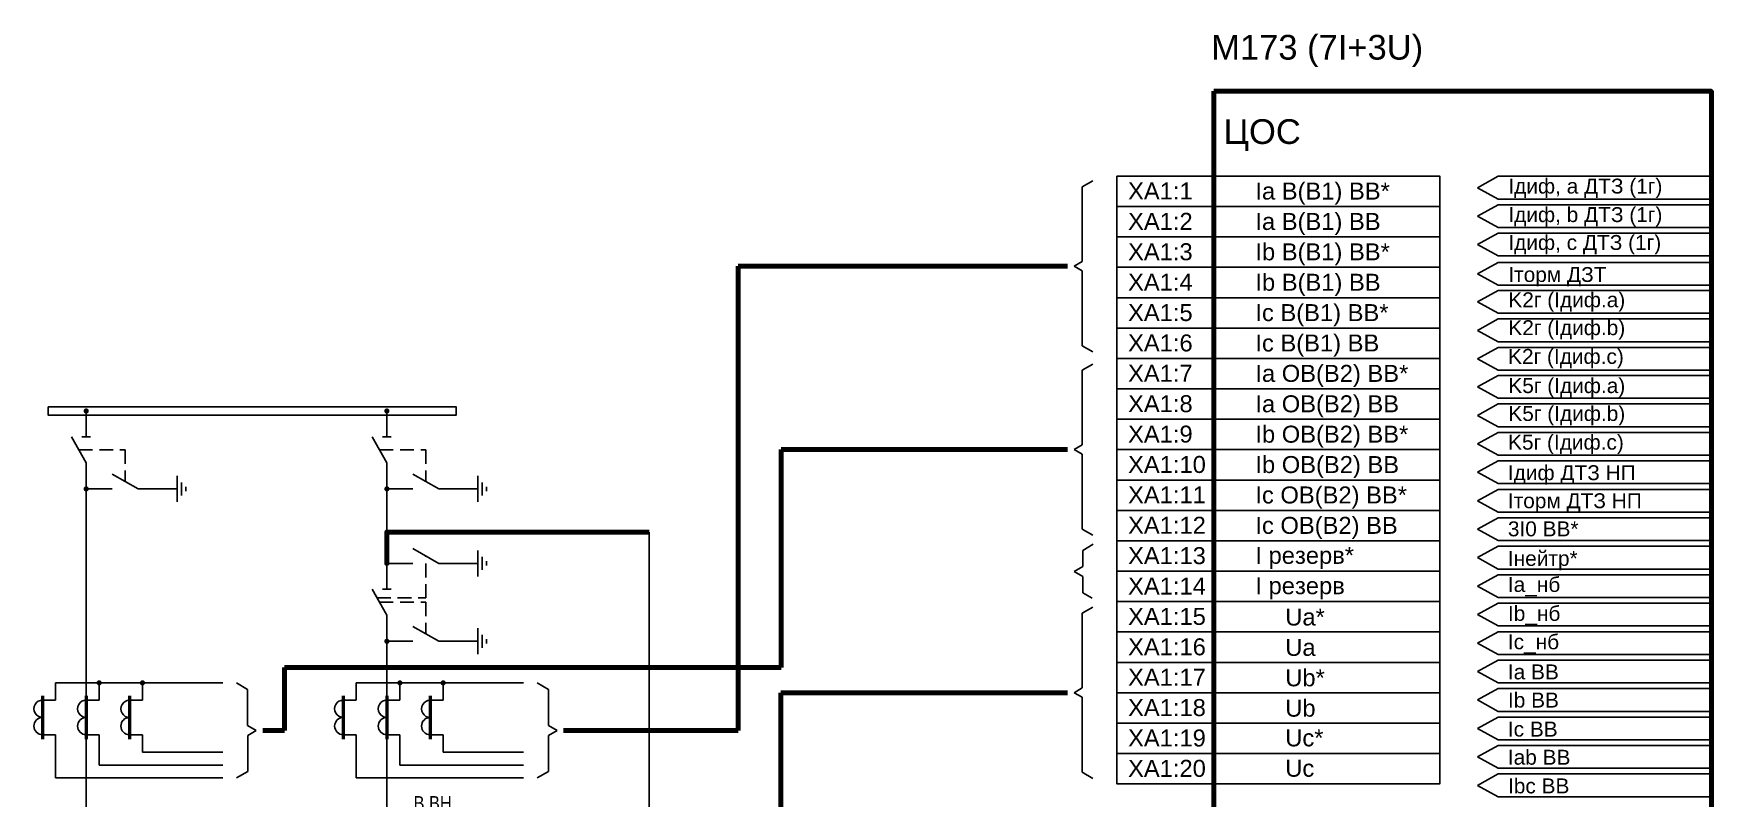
# Model space of a CAD drawing. Header units: millimetres. Extents: x 6 to 13069, y 2 to 2638.
# Drawn here: x 10011.7 to 10399.6, y 2375.2 to 2552 of the extents above; entities that cross this region are included whole.
import ezdxf
from ezdxf.enums import TextEntityAlignment as Align

# ---------------------------------------------------------------- set-up
doc = ezdxf.new("R2010")
doc.units = ezdxf.units.MM
doc.linetypes.add('штриховая2', pattern=[9.525, 6.35, -3.175])
doc.layers.add('Основная', color=7, linetype='Continuous')
doc.styles.add('Narrow', font='ARIALN.TTF')
doc.styles.get("Standard").update_dxf_attribs({"font": 'arial.ttf'})
doc.styles.add('Вывод', font='tahoma.ttf', dxfattribs={"height": 2.5})
doc.styles.add('Компонент', font='ARIALN.TTF', dxfattribs={"height": 3.5})

# ---------------------------------------------------------------- blocks, each defined once
blk = doc.blocks.new('*U108')
at = {"color": 0}
blk.add_line((0, 0), (6, 3.43), dxfattribs=at)
blk = doc.blocks.new('*U16')
at = {"layer": 'Основная', "color": 0}
for p, q in [((-3, 0), (-9, 0)), ((9, 0), (3, 0))]:
    blk.add_line(p, q, dxfattribs=at)
at = {"layer": 'Основная', "ltscale": 0.25, "xscale": -1}
blk.add_blockref('*U108', (3, 0), dxfattribs=at)
at = {"layer": 'Основная'}
for tag, height, style, p in [('ОУ', 3.5, 'Компонент', (-25, 0)), ('В1', 2.5, 'Вывод', (-7, -2)), ('В2', 2.5, 'Вывод', (7, -2))]:
    blk.add_attdef(tag, text='', height=height, dxfattribs=dict(at, style=style)).set_placement(p, align=Align.MIDDLE_CENTER)
blk = doc.blocks.new('*U17')
at = {"layer": 'Основная'}
for p, q in [((-3, 0), (0, 0)), ((0, -3), (0, 3)), ((1, -1.5), (1, 1.5)), ((2, -0.5), (2, 0.5))]:
    blk.add_line(p, q, dxfattribs=at)
blk = doc.blocks.new('*U6')
at = {"layer": 'Основная', "color": 0}
blk.add_line((0, -1), (0, 1), dxfattribs=at)
blk = doc.blocks.new('*U15')
at = {"layer": 'Основная', "color": 0}
for p, q in [((0, 3), (0, 9)), ((0, -9), (0, -3))]:
    blk.add_line(p, q, dxfattribs=at)
at = {"ltscale": 0.25, "rotation": 89.99999999999999}
blk.add_blockref('*U6', (0, 3), dxfattribs=at)
at = {"layer": 'Основная', "ltscale": 0.25, "rotation": 89.99999999999999}
blk.add_blockref('*U108', (0, -3), dxfattribs=at)
at = {"layer": 'Основная'}
for tag, height, style, p in [('В1', 2.5, 'Вывод', (2, 7)), ('ОУ', 3.5, 'Компонент', (-12, 0)), ('В2', 2.5, 'Вывод', (2, -7))]:
    blk.add_attdef(tag, text='', height=height, dxfattribs=dict(at, style=style)).set_placement(p, align=Align.MIDDLE_CENTER)
blk = doc.blocks.new('*U60')
at = {"ltscale": 0.25, "const_width": 0.6}
blk.add_lwpolyline([(0, 0.3, 1), (0, -0.3, 1)], format="xyb", close=True, dxfattribs=at)
at = {"layer": 'Основная', "color": 0}
for p, q in [((0, 0), (0, -2)), ((0, -2), (0, -8)), ((0, -8), (0, -10))]:
    blk.add_line(p, q, dxfattribs=at)
blk = doc.blocks.new('*U24')
at = {"ltscale": 0.25}
for p, q in [((0, 4), (3, 4)), ((0, -4), (3, -4))]:
    blk.add_line(p, q, dxfattribs=at)
for centre, major_axis, start_param, end_param in [((0, 2), (0, -2), 3.141593, 6.283185), ((0, -2), (-2, 0), 4.712389, 7.853982)]:
    blk.add_ellipse(centre, major_axis=major_axis, ratio=1, start_param=start_param, end_param=end_param, dxfattribs=at)
at = {"layer": 'Основная', "color": 0, "lineweight": 50}
blk.add_line((0, -5), (0, 5), dxfattribs=at)
at = {"layer": 'Основная'}
for tag, height, style, p in [('В1', 2.5, 'Вывод', (5, 6)), ('ОУ', 3.5, 'Компонент', (-6, 0)), ('В2', 2.5, 'Вывод', (5, -6))]:
    blk.add_attdef(tag, text='', height=height, dxfattribs=dict(at, style=style)).set_placement(p, align=Align.MIDDLE_CENTER)

msp = doc.modelspace()

# ---------------------------------------------------------------- hatches: boundary and pattern name
h = msp.add_hatch(color=256)
h.dxf.hatch_style = 1
h.paths.add_polyline_path([(10027.43, 2401.94, -1), (10026.23, 2401.94, -1)])
h = msp.add_hatch(color=256)
h.dxf.hatch_style = 1
h.paths.add_polyline_path([(10037.44, 2401.94, -1), (10036.24, 2401.94, -1)])
h = msp.add_hatch(color=256)
h.dxf.hatch_style = 1
h.paths.add_polyline_path([(10096.95, 2401.94, -1), (10095.75, 2401.94, -1)])
h = msp.add_hatch(color=256)
h.dxf.hatch_style = 1
h.paths.add_polyline_path([(10106.95, 2401.94, -1), (10105.75, 2401.94, -1)])

# ---------------------------------------------------------------- linework, layer by layer
for p, q in [((10256.52, 2517.99), (10254.07, 2516.59)), ((10350.25, 2519.01), (10345.47, 2516.38)), ((10399.56, 2519.01), (10350.25, 2519.01)), ((10399.56, 2519.01), (10399.56, 2513.75)), ((10254.07, 2516.59), (10254.08, 2499.31)), ((10345.47, 2516.38), (10350.25, 2513.75)), ((10399.56, 2513.75), (10350.25, 2513.75)), ((10350.25, 2512.43), (10345.47, 2509.8)), ((10345.47, 2509.8), (10350.25, 2507.17)), ((10399.56, 2512.43), (10350.25, 2512.43)), ((10399.56, 2512.43), (10399.56, 2507.17)), ((10350.25, 2505.85), (10345.47, 2503.22)), ((10399.56, 2507.17), (10350.25, 2507.17)), ((10399.56, 2505.85), (10350.25, 2505.85)), ((10399.56, 2505.85), (10399.56, 2500.59)), ((10345.47, 2503.22), (10350.25, 2500.59)), ((10252.2, 2498.21), (10254.08, 2499.31)), ((10252.2, 2498.21), (10254.08, 2497.14)), ((10350.25, 2499.12), (10345.47, 2496.49)), ((10399.56, 2500.59), (10350.25, 2500.59)), ((10399.56, 2499.12), (10350.25, 2499.12)), ((10399.56, 2499.12), (10399.56, 2493.86)), ((10254.08, 2497.14), (10254.09, 2479.83)), ((10345.47, 2496.49), (10350.25, 2493.86)), ((10350.25, 2492.62), (10345.47, 2489.99)), ((10399.56, 2493.86), (10350.25, 2493.86)), ((10399.56, 2492.62), (10350.25, 2492.62)), ((10399.56, 2492.62), (10399.56, 2487.36)), ((10345.47, 2489.99), (10350.25, 2487.36)), ((10399.56, 2487.36), (10350.25, 2487.36)), ((10350.25, 2486.05), (10345.47, 2483.41)), ((10345.47, 2483.41), (10350.25, 2480.78)), ((10399.56, 2486.05), (10350.25, 2486.05)), ((10399.56, 2486.05), (10399.56, 2480.78)), ((10256.52, 2478.41), (10254.09, 2479.83)), ((10350.25, 2479.47), (10345.47, 2476.84)), ((10399.56, 2480.78), (10350.25, 2480.78)), ((10399.56, 2479.47), (10350.25, 2479.47)), ((10399.56, 2479.47), (10399.56, 2474.21)), ((10256.52, 2475.62), (10254.07, 2474.22)), ((10345.47, 2476.84), (10350.25, 2474.21)), ((10254.07, 2474.22), (10254.08, 2456.94)), ((10350.25, 2472.97), (10345.47, 2470.34)), ((10399.56, 2474.21), (10350.25, 2474.21)), ((10399.56, 2472.97), (10350.25, 2472.97)), ((10399.56, 2472.97), (10399.56, 2467.71)), ((10345.47, 2470.34), (10350.25, 2467.71)), ((10399.56, 2467.71), (10350.25, 2467.71)), ((10350.25, 2466.39), (10345.47, 2463.76)), ((10345.47, 2463.76), (10350.25, 2461.13)), ((10399.56, 2466.39), (10350.25, 2466.39)), ((10399.56, 2466.39), (10399.56, 2461.13)), ((10350.25, 2459.81), (10345.47, 2457.18)), ((10399.56, 2461.13), (10350.25, 2461.13)), ((10399.56, 2459.81), (10350.25, 2459.81)), ((10399.56, 2459.81), (10399.56, 2454.55)), ((10252.2, 2455.84), (10254.08, 2456.94)), ((10252.2, 2455.84), (10254.08, 2454.77)), ((10345.47, 2457.18), (10350.25, 2454.55)), ((10254.08, 2454.77), (10254.09, 2437.46)), ((10350.25, 2453.24), (10345.47, 2450.61)), ((10399.56, 2454.55), (10350.25, 2454.55)), ((10399.56, 2453.24), (10350.25, 2453.24)), ((10399.56, 2453.24), (10399.56, 2447.98)), ((10345.47, 2450.61), (10350.25, 2447.98)), ((10399.56, 2447.98), (10350.25, 2447.98)), ((10350.25, 2446.66), (10345.47, 2444.03)), ((10345.47, 2444.03), (10350.25, 2441.4)), ((10399.56, 2446.66), (10350.25, 2446.66)), ((10399.56, 2446.66), (10399.56, 2441.4)), ((10350.25, 2440.08), (10345.47, 2437.45)), ((10399.56, 2441.4), (10350.25, 2441.4)), ((10399.56, 2440.08), (10350.25, 2440.08)), ((10399.56, 2440.08), (10399.56, 2434.82)), ((10256.52, 2436.04), (10254.09, 2437.46)), ((10345.47, 2437.45), (10350.25, 2434.82)), ((10256.64, 2433.99), (10254.2, 2432.57)), ((10254.2, 2432.57), (10254.2, 2428.86)), ((10350.25, 2433.51), (10345.47, 2430.88)), ((10399.56, 2434.82), (10350.25, 2434.82)), ((10399.56, 2433.51), (10350.25, 2433.51)), ((10399.56, 2433.51), (10399.56, 2428.24)), ((10252.2, 2427.69), (10254.2, 2428.86)), ((10345.47, 2430.88), (10350.25, 2428.24)), ((10252.2, 2427.69), (10254.2, 2426.54)), ((10254.2, 2422.78), (10254.2, 2426.54)), ((10350.25, 2426.93), (10345.47, 2424.3)), ((10399.56, 2428.24), (10350.25, 2428.24)), ((10399.56, 2426.93), (10350.25, 2426.93)), ((10399.56, 2426.93), (10399.56, 2421.67)), ((10256.38, 2421.51), (10254.2, 2422.78)), ((10345.47, 2424.3), (10350.25, 2421.67)), ((10399.56, 2421.67), (10350.25, 2421.67)), ((10256.52, 2419.45), (10254.07, 2418.05)), ((10254.07, 2418.05), (10254.08, 2400.77)), ((10350.25, 2420.35), (10345.47, 2417.72)), ((10345.47, 2417.72), (10350.25, 2415.09)), ((10399.56, 2420.35), (10350.25, 2420.35)), ((10399.56, 2420.35), (10399.56, 2415.09)), ((10350.25, 2413.77), (10345.47, 2411.14)), ((10399.56, 2415.09), (10350.25, 2415.09)), ((10399.56, 2413.77), (10350.25, 2413.77)), ((10399.56, 2413.77), (10399.56, 2408.51)), ((10345.47, 2411.14), (10350.25, 2408.51)), ((10350.25, 2407.2), (10345.47, 2404.57)), ((10399.56, 2408.51), (10350.25, 2408.51)), ((10399.56, 2407.2), (10350.25, 2407.2)), ((10399.56, 2407.2), (10399.56, 2401.94)), ((10016.75, 2397.96), (10016.75, 2401.94)), ((10016.75, 2401.94), (10055.38, 2401.94)), ((10026.83, 2397.95), (10026.83, 2401.94)), ((10036.84, 2397.94), (10036.84, 2401.94)), ((10058.56, 2401.94), (10061.15, 2400.42)), ((10086.27, 2397.96), (10086.27, 2401.94)), ((10086.27, 2401.94), (10124.9, 2401.94)), ((10096.35, 2397.95), (10096.35, 2401.94)), ((10106.35, 2397.94), (10106.35, 2401.94)), ((10128.08, 2401.94), (10130.67, 2400.42)), ((10345.47, 2404.57), (10350.25, 2401.94)), ((10399.56, 2401.94), (10350.25, 2401.94)), ((10061.15, 2400.42), (10061.15, 2392.1)), ((10130.67, 2400.42), (10130.67, 2392.1)), ((10252.2, 2399.67), (10254.08, 2400.77)), ((10252.2, 2399.67), (10254.08, 2398.6)), ((10254.08, 2398.6), (10254.09, 2381.29)), ((10350.25, 2400.62), (10345.47, 2397.99)), ((10345.47, 2397.99), (10350.25, 2395.36)), ((10399.56, 2400.62), (10350.25, 2400.62)), ((10399.56, 2400.62), (10399.56, 2395.36)), ((10350.25, 2394.04), (10345.47, 2391.41)), ((10399.56, 2395.36), (10350.25, 2395.36)), ((10399.56, 2394.04), (10350.25, 2394.04)), ((10399.56, 2394.04), (10399.56, 2388.78)), ((10016.75, 2389.96), (10016.75, 2379.96)), ((10026.83, 2389.95), (10026.83, 2382.95)), ((10036.84, 2389.94), (10036.84, 2385.94)), ((10063.16, 2390.94), (10061.15, 2392.1)), ((10063.16, 2390.94), (10061.16, 2389.81)), ((10061.16, 2381.46), (10061.16, 2389.81)), ((10086.27, 2389.96), (10086.27, 2379.96)), ((10096.35, 2389.95), (10096.35, 2382.95)), ((10106.35, 2389.94), (10106.35, 2385.94)), ((10132.68, 2390.94), (10130.67, 2392.1)), ((10132.68, 2390.94), (10130.68, 2389.81)), ((10130.68, 2381.46), (10130.68, 2389.81)), ((10345.47, 2391.41), (10350.25, 2388.78)), ((10036.84, 2385.94), (10055.38, 2385.94)), ((10106.35, 2385.94), (10124.9, 2385.94)), ((10350.25, 2387.47), (10345.47, 2384.84)), ((10399.56, 2388.78), (10350.25, 2388.78)), ((10399.56, 2387.47), (10350.25, 2387.47)), ((10399.56, 2387.47), (10399.56, 2382.2)), ((10026.83, 2382.95), (10055.38, 2382.95)), ((10096.35, 2382.95), (10124.9, 2382.95)), ((10345.47, 2384.84), (10350.25, 2382.2)), ((10399.56, 2382.2), (10350.25, 2382.2)), ((10016.75, 2379.96), (10055.38, 2379.96)), ((10086.27, 2379.96), (10124.9, 2379.96)), ((10256.52, 2379.87), (10254.09, 2381.29)), ((10350.25, 2380.89), (10345.47, 2378.26)), ((10345.47, 2378.26), (10350.25, 2375.63)), ((10399.56, 2380.89), (10350.25, 2380.89)), ((10399.56, 2380.89), (10399.56, 2375.63)), ((10399.56, 2375.63), (10350.25, 2375.63))]:
    msp.add_line(p, q)
at = {"lineweight": 100}
for p, q in [((10174.52, 2390.94), (10174.52, 2498.21)), ((10174.52, 2498.21), (10250.7, 2498.21)), ((10399.56, 2499.12), (10399.56, 2500.59)), ((10184.53, 2405.47), (10184.53, 2455.84)), ((10184.53, 2455.84), (10250.7, 2455.84)), ((10093.35, 2429.56), (10093.35, 2436.77)), ((10093.35, 2436.77), (10153.98, 2436.77)), ((10069.66, 2390.94), (10069.66, 2405.47)), ((10069.66, 2405.47), (10184.53, 2405.47)), ((10184.43, 2227.65), (10184.43, 2399.67)), ((10184.43, 2399.67), (10250.7, 2399.67)), ((10064.66, 2390.94), (10069.66, 2390.94)), ((10134.18, 2390.94), (10174.52, 2390.94))]:
    msp.add_line(p, q, dxfattribs=at)
msp.add_lwpolyline([(10284.52, 2538.67), (10399.56, 2538.67), (10399.56, 2112.17), (10284.52, 2112.17)], close=True, dxfattribs=at)
for points in [[(10262.13, 2519.05), (10336.76, 2519.05), (10336.76, 2512.02), (10262.13, 2512.02)], [(10262.13, 2512.02), (10336.76, 2512.02), (10336.76, 2505), (10262.13, 2505)], [(10262.13, 2505), (10336.76, 2505), (10336.76, 2497.98), (10262.13, 2497.98)], [(10262.13, 2497.98), (10336.76, 2497.98), (10336.76, 2490.95), (10262.13, 2490.95)], [(10262.13, 2490.95), (10336.76, 2490.95), (10336.76, 2483.93), (10262.13, 2483.93)], [(10262.13, 2483.93), (10336.76, 2483.93), (10336.76, 2476.91), (10262.13, 2476.91)], [(10262.13, 2476.91), (10336.76, 2476.91), (10336.76, 2469.89), (10262.13, 2469.89)], [(10262.13, 2469.89), (10336.76, 2469.89), (10336.76, 2462.86), (10262.13, 2462.86)], [(10262.13, 2462.86), (10336.76, 2462.86), (10336.76, 2455.84), (10262.13, 2455.84)], [(10262.13, 2455.84), (10336.76, 2455.84), (10336.76, 2448.82), (10262.13, 2448.82)], [(10262.13, 2448.82), (10336.76, 2448.82), (10336.76, 2441.8), (10262.13, 2441.8)], [(10262.13, 2441.8), (10336.76, 2441.8), (10336.76, 2434.77), (10262.13, 2434.77)], [(10262.13, 2434.77), (10336.76, 2434.77), (10336.76, 2427.75), (10262.13, 2427.75)], [(10262.13, 2427.75), (10336.76, 2427.75), (10336.76, 2420.73), (10262.13, 2420.73)], [(10262.13, 2420.73), (10336.76, 2420.73), (10336.76, 2413.7), (10262.13, 2413.7)], [(10262.13, 2413.7), (10336.76, 2413.7), (10336.76, 2406.68), (10262.13, 2406.68)], [(10262.13, 2406.68), (10336.76, 2406.68), (10336.76, 2399.66), (10262.13, 2399.66)], [(10262.13, 2399.66), (10336.76, 2399.66), (10336.76, 2392.64), (10262.13, 2392.64)], [(10262.13, 2392.64), (10336.76, 2392.64), (10336.76, 2385.61), (10262.13, 2385.61)], [(10262.13, 2385.61), (10336.76, 2385.61), (10336.76, 2378.59), (10262.13, 2378.59)]]:
    msp.add_lwpolyline(points, close=True)
at = {"ltscale": 0.25, "const_width": 0.6}
for points in [[(10093.05, 2429.56, 1), (10093.65, 2429.56, 1)], [(10093.05, 2411.56, 1), (10093.65, 2411.56, 1)]]:
    msp.add_lwpolyline(points, format="xyb", close=True, dxfattribs=at)
for points in [[(10058.56, 2379.96), (10061.16, 2381.46)], [(10128.08, 2379.96), (10130.68, 2381.46)]]:
    msp.add_lwpolyline(points)
at = {"layer": 'Основная'}
for p, q in [((10023.83, 2463.77), (10023.83, 2464.77)), ((10093.35, 2463.77), (10093.35, 2464.77)), ((10023.83, 2436.77), (10023.83, 2372.12)), ((10153.98, 2436.77), (10153.98, 2319.78)), ((10093.35, 2411.56), (10093.35, 2372.12)), ((10023.83, 2384.95), (10023.83, 2402.95)), ((10093.35, 2384.95), (10093.35, 2402.95))]:
    msp.add_line(p, q, dxfattribs=at)
msp.add_lwpolyline([(10015.07, 2465.77), (10109.35, 2465.77), (10109.35, 2463.77), (10015.07, 2463.77)], close=True, dxfattribs=at)
at = {"layer": 'Основная', "ltscale": 0.25, "const_width": 0.6}
for points in [[(10023.53, 2464.77, 1), (10024.13, 2464.77, 1)], [(10093.05, 2464.77, 1), (10093.65, 2464.77, 1)], [(10093.65, 2436.77, 1), (10093.05, 2436.77, 1)]]:
    msp.add_lwpolyline(points, format="xyb", close=True, dxfattribs=at)
at = {"layer": 'Основная', "linetype": 'штриховая2', "ltscale": 0.5}
for points in [[(10022.11, 2455.77), (10032.83, 2455.77), (10032.83, 2448.49)], [(10091.63, 2455.77), (10102.35, 2455.77), (10102.35, 2448.49)], [(10091.06, 2421.56), (10102.35, 2421.56), (10102.35, 2431.28)], [(10091.63, 2420.56), (10102.35, 2420.56), (10102.35, 2413.28)]]:
    msp.add_lwpolyline(points, dxfattribs=at)

# ---------------------------------------------------------------- block references
at = {"layer": 'Основная', "ltscale": 0.25}
for name, p in [('*U15', (10023.83, 2455.77)), ('*U15', (10093.35, 2455.77)), ('*U16', (10032.83, 2446.77)), ('*U17', (10044.83, 2446.77)), ('*U16', (10102.35, 2446.77)), ('*U17', (10114.35, 2446.77)), ('*U60', (10023.83, 2446.77)), ('*U60', (10093.35, 2446.77)), ('*U16', (10102.35, 2429.56)), ('*U17', (10114.35, 2429.56)), ('*U15', (10093.35, 2420.56)), ('*U16', (10102.35, 2411.56)), ('*U17', (10114.35, 2411.56))]:
    msp.add_blockref(name, p, dxfattribs=at)
at = {"layer": 'Основная', "ltscale": 0.25, "xscale": -1, "rotation": 180}
for p in [(10013.75, 2393.96), (10023.83, 2393.95), (10033.84, 2393.94), (10083.27, 2393.96), (10093.35, 2393.95), (10103.35, 2393.94)]:
    msp.add_blockref('*U24', p, dxfattribs=at)

# ---------------------------------------------------------------- texts
for s, height, p in [('M173 (7I+3U)', 5.7136, (10283.9, 2545.97)), ('ЦОС', 5.714, (10286.75, 2526.48)), ('XA1:1', 3.926, (10264.69, 2513.65)), ('Ia В(В1) ВВ*', 3.9259, (10294.13, 2513.63)), ('Iдиф, a ДТЗ (1г)', 3.4502, (10352.61, 2515.02)), ('XA1:2', 3.926, (10264.69, 2506.63)), ('Ia В(В1) ВВ', 3.9259, (10294.13, 2506.61)), ('Iдиф, b ДТЗ (1г)', 3.4502, (10352.61, 2508.43)), ('XA1:3', 3.926, (10264.69, 2499.61)), ('Ib В(В1) ВВ*', 3.9259, (10294.13, 2499.59)), ('Iдиф, c ДТЗ (1г)', 3.4502, (10352.61, 2501.99)), ('Iторм ДЗТ', 3.45, (10352.61, 2494.59)), ('XA1:4', 3.926, (10264.69, 2492.59)), ('Ib В(В1) ВВ', 3.9259, (10294.13, 2492.56)), ('K2г (Iдиф.a)', 3.4502, (10352.61, 2488.74)), ('XA1:5', 3.926, (10264.69, 2485.56)), ('Ic В(В1) ВВ*', 3.9259, (10294.13, 2485.54)), ('Ic В(В1) ВВ', 3.9259, (10294.13, 2478.52)), ('K2г (Iдиф.b)', 3.4502, (10352.61, 2482.3)), ('XA1:6', 3.926, (10264.69, 2478.54)), ('K2г (Iдиф.c)', 3.4502, (10352.55, 2475.66)), ('XA1:7', 3.926, (10264.69, 2471.52)), ('Ia ОВ(В2) ВВ*', 3.9259, (10294.13, 2471.5)), ('K5г (Iдиф.a)', 3.4502, (10352.61, 2468.91)), ('XA1:8', 3.926, (10264.69, 2464.5)), ('Ia ОВ(В2) ВВ', 3.9259, (10294.13, 2464.47)), ('K5г (Iдиф.b)', 3.4502, (10352.61, 2462.47)), ('XA1:9', 3.926, (10264.69, 2457.47)), ('Ib ОВ(В2) ВВ*', 3.9259, (10294.13, 2457.45)), ('K5г (Iдиф.c)', 3.4502, (10352.55, 2455.84)), ('XA1:10', 3.926, (10264.69, 2450.45)), ('Ib ОВ(В2) ВВ', 3.9259, (10294.13, 2450.43)), ('Iдиф ДТЗ НП', 3.4502, (10352.5, 2448.79)), ('XA1:11', 3.926, (10264.69, 2443.43)), ('Ic ОВ(В2) ВВ*', 3.9259, (10294.13, 2443.4)), ('Iторм ДТЗ НП', 3.4502, (10352.5, 2442.31)), ('XA1:12', 3.926, (10264.69, 2436.4)), ('Ic ОВ(В2) ВВ', 3.9259, (10294.13, 2436.38)), ('3I0 ВВ*', 3.45, (10352.5, 2435.81)), ('XA1:13', 3.926, (10264.69, 2429.38)), ('I резерв*', 3.926, (10294.13, 2429.45)), ('Iнейтр*', 3.45, (10352.5, 2428.98)), ('XA1:14', 3.926, (10264.69, 2422.36)), ('I резерв', 3.926, (10294.13, 2422.43)), ('Ia_нб', 3.45, (10352.5, 2422.96)), ('XA1:15', 3.926, (10264.69, 2415.34)), ('Ua*', 3.926, (10301.04, 2415.2)), ('Ib_нб', 3.45, (10352.52, 2416.27)), ('Iс_нб', 3.45, (10352.5, 2409.71)), ('XA1:16', 3.926, (10264.69, 2408.31)), ('Ua', 3.926, (10301.04, 2408.18)), ('XA1:17', 3.926, (10264.69, 2401.29)), ('Ub*', 3.926, (10301.04, 2401.15)), ('Ia ВВ', 3.45, (10352.5, 2402.75)), ('XA1:18', 3.926, (10264.69, 2394.27)), ('Ub', 3.926, (10301.04, 2394.13)), ('Ib ВВ', 3.45, (10352.52, 2396.24)), ('XA1:19', 3.926, (10264.69, 2387.24)), ('Uc*', 3.926, (10301.04, 2387.27)), ('Ic ВВ', 3.45, (10352.5, 2389.53)), ('Iab ВВ', 3.45, (10352.5, 2383.03)), ('XA1:20', 3.926, (10264.69, 2380.22)), ('Uc', 3.926, (10301.04, 2380.25)), ('Ibс ВВ', 3.45, (10352.53, 2376.41))]:
    msp.add_text(s, height=height).set_placement(p)
at = {"layer": 'Основная', "insert": (10103.92, 2374.12), "char_height": 3.3, "width": 10, "attachment_point": 5, "style": 'Narrow'}
msp.add_mtext('\\pxi-3,l3,t3;В ВН', dxfattribs=at)

doc.saveas('drawing.dxf')
